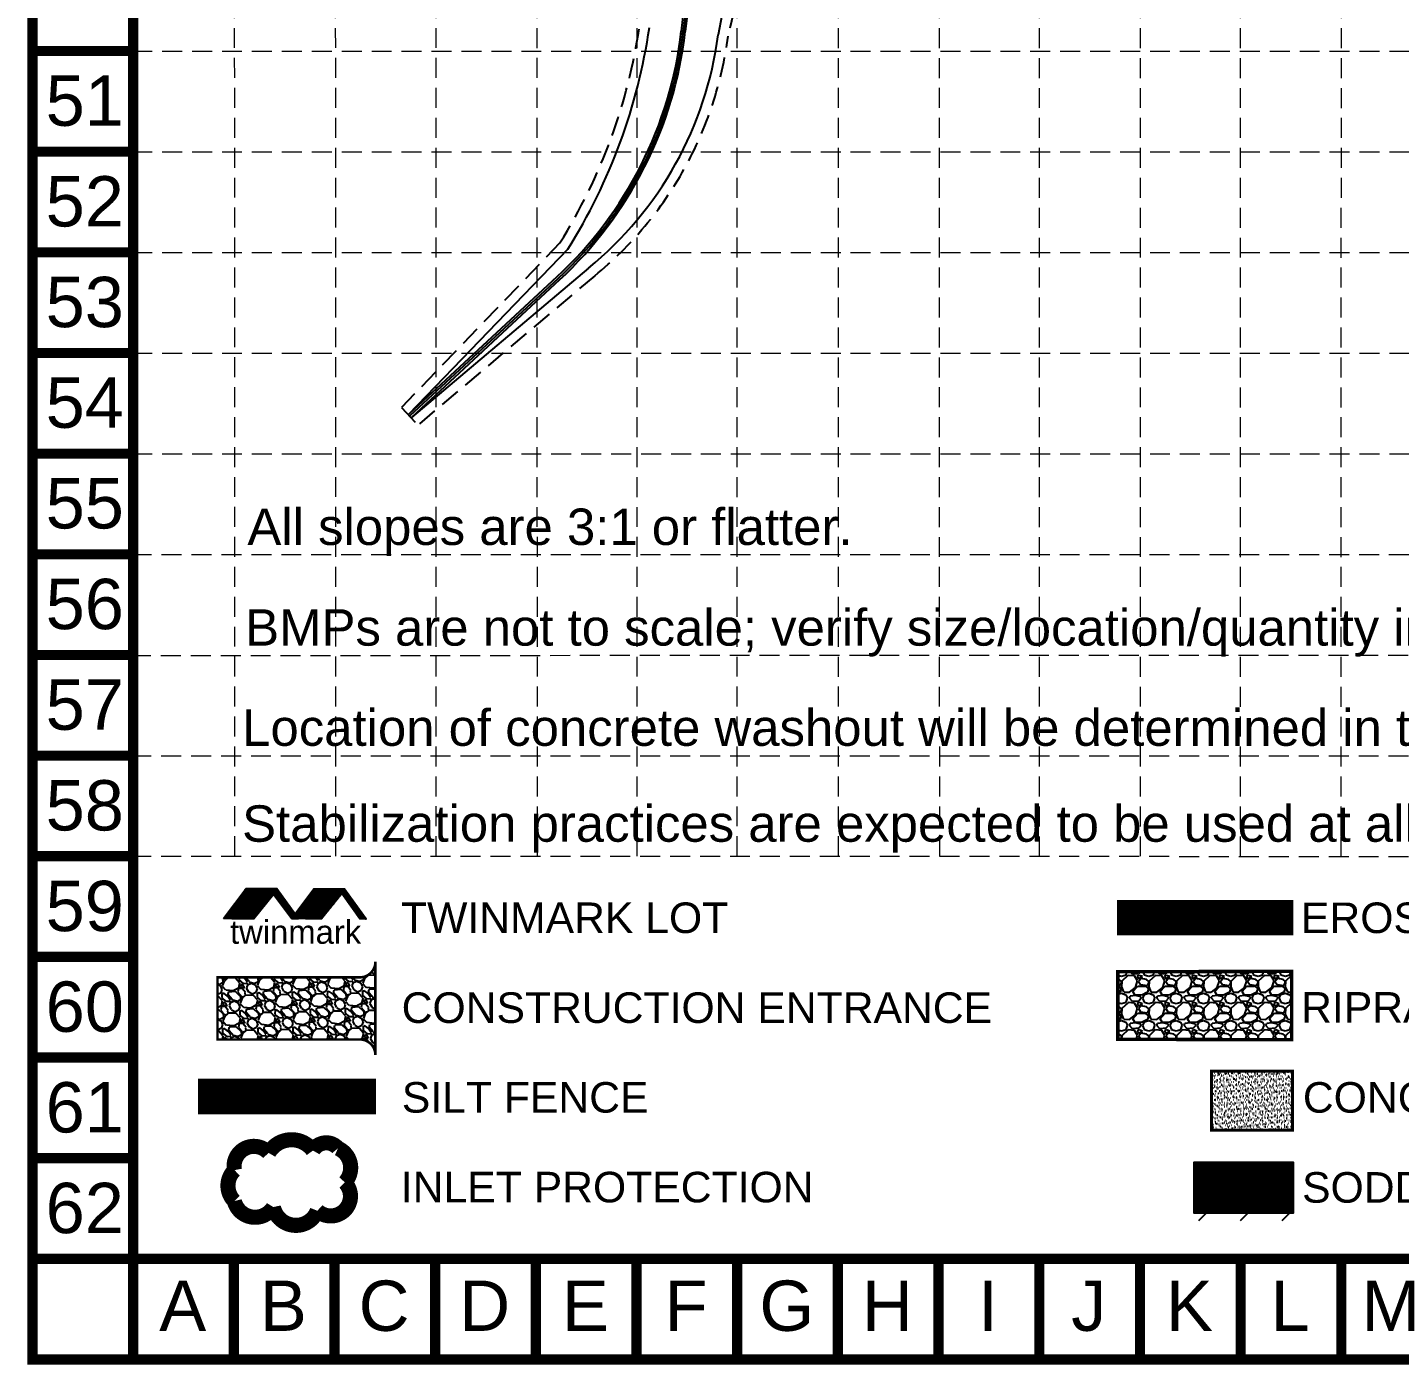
# Model space of a CAD drawing. Header units: feet. Extents: x 9918 to 11941, y 10990 to 14224.
# Drawn here: x 9918 to 10605, y 10990 to 11660 of the extents above; entities that cross this region are included whole.
import ezdxf
from ezdxf.enums import TextEntityAlignment as Align

# ---------------------------------------------------------------- set-up
doc = ezdxf.new("R2010")
doc.units = ezdxf.units.FT
doc.header["$LTSCALE"] = 40
doc.header["$MEASUREMENT"] = 0
for name, pattern in [('ACAD_ISO02W100', [15, 12, -3]), ('DASHED', [0.75, 0.5, -0.25]), ('HIDDEN', [0.375, 0.25, -0.125])]:
    doc.linetypes.add(name, pattern=pattern)
doc.layers.get('0').update_dxf_attribs({"linetype": 'CONTINUOUS'})
for name, color, linetype in [('BASE', 7, 'CONTINUOUS'), ('EASE-OS', 2, 'HIDDEN'), ('GRID', 254, 'DASHED'), ('LEGEND', 7, 'CONTINUOUS'), ('SD', 201, 'CONTINUOUS'), ('SD C-LINE', 201, 'CONTINUOUS'), ('SD-C10-STAPTS', 7, 'CONTINUOUS')]:
    doc.layers.add(name, color=color, linetype=linetype)
doc.styles.add("L200'", font='ARIAL.TTF', dxfattribs={"height": 0.001968503937008})
doc.styles.get("Standard").update_dxf_attribs({"font": 'ARIAL.TTF'})
pattern_1 = [(44.99999999999999, (0.547959848157916, -10.2081981199135), (-0.04331029034765674, 0.04331029034765673), [])]

# ---------------------------------------------------------------- blocks, each defined once
blk = doc.blocks.new('washout')
at = {"layer": 'BASE'}
h = blk.add_hatch(dxfattribs=at)
h.set_pattern_fill('AR-SAND', color=30, scale=1.29438, style=0)
h.set_pattern_definition([(37.50000000000001, (1095.310110482622, -97.07849999999996), (-0.0815373428699146, 2.494042150135252), [0, -1.9674576, 0, -2.200446, 0, -2.1033675]), (7.499999999999999, (1095.310110482622, -97.07849999999996), (2.29076357176444, 3.652929423912071), [0, -1.0613916, 0, -1.7733006, 0, -0.6795494999999999]), (327.5, (1093.718023082621, -97.07849999999996), (4.0308829430139, 0.007324965717175819), [0, -0.6471899999999999, 0, -2.329884, 0, -3.041793]), (317.5, (1093.718023082621, -97.07849999999996), (3.891070154426286, 1.136045697739593), [0, -0.323595, 0, -1.5273684, 0, -1.747413])])
h.paths.add_polyline_path([(44.3144205259029, 0), (44.3144205259029, 32.35950000000003), (0, 32.35950000000003), (0, 0)])
at = {"layer": 'BASE', "color": 30, "linetype": 'ACAD_ISO02W100', "const_width": 1.617975}
blk.add_lwpolyline([(0, 0), (44.3144205259029, 0), (44.3144205259029, 32.35950000000003), (0, 32.35950000000003)], close=True, dxfattribs=at)
blk = doc.blocks.new('A$C6EFF0722')
h = blk.add_hatch()
h.set_pattern_fill('ANSI31', color=13, scale=0.4899999999997817, style=0)
h.set_pattern_definition(pattern_1)
h.paths.add_polyline_path([(34.13709507629574, 17.04742193284619), (45.18716910653711, 31.91489558153444), (60.53073359701375, 31.91489558153444), (71.46039575183204, 16.76990789583033), (68.21378079871283, 16.83219714027291), (59.27695977825169, 29.46691562153137), (48.97051375524279, 16.76990789583033)])
h.paths.add_polyline_path([(2.497898094588891e-06, 16.93270940729599), (11.34949731697452, 32.03466674067022), (26.69306180745298, 32.03466674067022), (37.54847232001157, 16.97824140980629), (34.00207415610021, 17.05422101760269), (25.00546158969701, 29.03211068066958), (15.13284196568202, 16.88967905496975)])
h = blk.add_hatch()
h.set_pattern_fill('ANSI31', color=13, scale=0.4899999999997817, style=0)
h.set_pattern_definition(pattern_1)
h.paths.add_polyline_path([(2.497898094588891e-06, 16.93270940729599), (11.34949731697452, 32.03466674067022), (26.69306180745298, 32.03466674067022), (37.54847232001157, 16.97824140980629), (34.00207415610021, 17.05422101760269), (25.00546158969701, 29.03211068066958), (15.13284196568202, 16.88967905496975)])
h.paths.add_polyline_path([(35.85867770381265, 19.34643290142776), (34.14719598412375, 17.0416669007318), (37.50479535196246, 17.00915871253164)], flags=17)
h = blk.add_hatch()
h.set_pattern_fill('ANSI31', color=13, scale=0.4899999999997817, style=0)
h.set_pattern_definition(pattern_1)
h.paths.add_polyline_path([(35.85867770381265, 19.34643290142776), (34.14719598412375, 17.0416669007318), (37.50479535196246, 17.00915871253164)])
at = {"color": 13}
for points in [[(2.497898094588891e-06, 16.93270940729599), (11.34949731697452, 32.03466674067022), (26.69306180745298, 32.03466674067022), (37.54847232001157, 16.97824140980629), (34.00207415610021, 17.05422101760269), (25.00546158969701, 29.03211068066958), (15.13284196568202, 16.88967905496975)], [(34.13709507629574, 17.04742193284619), (45.18716910653711, 31.91489558153444), (60.53073359701375, 31.91489558153444), (71.46039575183204, 16.76990789583033), (68.21378079871283, 16.83219714027291), (59.27695977825169, 29.46691562153137), (48.97051375524279, 16.76990789583033)], [(35.85867770381265, 19.34643290142776), (34.14719598412375, 17.0416669007318), (37.50479535196246, 17.00915871253164)]]:
    blk.add_lwpolyline(points, close=True, dxfattribs=at)
at = {"color": 13, "insert": (3.210293912774432, 16.10670648002997), "char_height": 11.75999999999476, "width": 355.7589071275052, "attachment_point": 1}
blk.add_mtext('twinmark', dxfattribs=at)

msp = doc.modelspace()

# ---------------------------------------------------------------- hatches: boundary and pattern name
at = {"layer": 'LEGEND'}
h = msp.add_hatch(dxfattribs=at)
h.set_pattern_fill('GRAVEL', color=4, scale=12.44970291663499, angle=-43.93425516442545, style=0)
h.set_pattern_definition([(184.0785448355745, (-7388.67842480187, 3637.083590903586), (-149.4659479858151, -11.58532023153476), [1.674933231592403, -165.818688720518]), (141.0354448355745, (-7390.349119254064, 3636.964463213755), (116.2237569521356, -94.69070403175931), [2.874238012957689, -284.5494761348908]), (88.57614483557452, (-7392.58394086123, 3638.771895469377), (-5.363406075051825, -185.0004118360427), [2.026662238393179, -200.6398105949829]), (223.3394448355745, (-7398.239981936353, 3639.899347640707), (181.7256205657291, 170.6717188406318), [2.617400641787507, -259.1226137381515]), (248.8994448355745, (-7400.143618558173, 3638.102975977618), (58.82855915820241, 150.775909849591), [2.566568504778886, -254.0906305647913]), (313.3394448355745, (-7401.067601404611, 3635.708493243369), (-170.6717188406317, 181.7256205657291), [2.617400641787508, -259.1226137381516]), (353.7599448355745, (-7399.271229741506, 3633.804856621531), (-202.9313662480571, 22.63941433024344), [3.46137845220911, -342.6761928752378]), (28.32104483557454, (-7395.830361710414, 3633.428627127425), (252.7946416570809, 136.7744733034301), [3.267897619181685, -323.521976346313]), (77.49534483557453, (-7392.953620834283, 3634.978957578815), (40.57011718390257, 185.6553929771861), [2.626264830264132, -260.0005045393158]), (131.3021448355745, (-7392.384982607826, 3637.542925721747), (89.98240280641012, -103.9835098377299), [2.998286852819037, -146.9159935396182]), (178.4631448355746, (-7394.363938721715, 3639.795357442502), (-202.6039047291584, 5.035906370290452), [3.877435073980136, -383.8663586672006]), (94.87984483557395, (-7389.450532353214, 3631.258064419813), (-10.9303904546855, 114.2589676673664), [1.323415869741212, -131.0187313410111]), (127.5349448355745, (-7389.56311052202, 3632.576689012537), (99.275198042159, -130.2251351124298), [2.51779056875151, -249.2618638921395]), (181.0657448355745, (-7391.097067170784, 3634.573255240005), (-8.638011133416368, -8.965487287236744), [1.760649436173421, -15.84588227466953]), (159.2643448355745, (-7390.688090071428, 3636.253773973765), (62.10344851812104, -25.25905906807298), [0.9481444747250873, -93.86596685580488]), (247.8671448355745, (-7391.574814241147, 3636.589470030599), (16.94854402897854, 35.53446367360224), [1.340870353230339, -65.70283405383033]), (347.0295448355745, (-7392.079995706667, 3635.347401240887), (44.17247418111782, -7.983017005788206), [2.177814081504041, -70.41580603965457]), (117.6308448355745, (-7389.957752268292, 3634.858593578032), (9.292978254672441, -26.24149087179994), [1.574775371628067, -37.79464626818235]), (332.4552448355745, (-7396.774795258625, 3641.599514937625), (115.568827247125, -59.4837154152213), [2.20608735682772, -218.4032085625756]), (26.4119448355745, (-7394.818762468403, 3640.579327725007), (-130.8800069536081, -64.06835600005931), [1.850785285289874, -183.2273573029071]), (249.2643448355745, (-7388.230150576223, 3636.65169048058), (25.25905906807298, 62.10344851812103), [1.896276499747256, -92.91783483078264]), (299.6762448355745, (-7388.901542689902, 3634.878242141149), (-63.74090243007088, 113.2764917724549), [2.206087356827719, -218.4032085625755]), (295.5097448355746, (-7402.130360504067, 3636.040914539617), (-27.55145676375815, 61.1209913668752), [2.127405234394586, -104.2429062841464]), (250.8408448355745, (-7401.214163489614, 3634.120904115201), (50.19077008502264, 141.8103351526943), [1.782523564197963, -176.4700942993596]), (22.86714483557454, (-7396.778504191487, 3627.599825883104), (61.12102088286387, 27.55139178124818), [1.896276499747259, -92.91783483078275]), (333.4197448355745, (-7395.031253936264, 3628.336713207252), (-151.1033031216244, 76.43223866449655), [2.08695614961844, -206.6080985755942]), (25.50974483557454, (-7401.171591602801, 3631.832450028667), (-61.12099136687521, -27.55145676375811), [1.063702617197293, -105.3066089013437]), (57.37564483557452, (-7397.316433262265, 3628.118106390751), (25.58657705529363, 44.49993280260838), [0.6348103517192178, -62.84646136455798]), (122.0295448355745, (-7396.97418768438, 3628.652760700968), (18.25846675382971, -34.87949719362438), [2.566568504778882, -48.76486383931336]), (142.0747448355744, (-7398.335384163918, 3630.828636618667), (98.29284546031762, -77.41460405849031), [2.378515742223114, -235.4727223381096]), (259.7558448355745, (-7392.857416468101, 3634.540507634772), (8.310516623430432, 26.56898504883621), [1.79552105404293, -43.09251774673324]), (309.2229448355745, (-7393.176738722312, 3632.773608816378), (135.1371450231869, -164.7771790767157), [3.134760496191162, -310.3407537856998]), (17.01114483557456, (-7391.194507847918, 3630.345142165896), (-96.32800084003466, -28.20636096146985), [1.281771613485068, -126.8957632261092]), (46.06574483557452, (-7389.96881286084, 3630.720135349006), (-0.3274760524832548, 17.60349297327065), [0.7469821749980992, -11.70272074163689]), (76.3221448355745, (-7398.255553600378, 3631.270361323297), (-24.60418822723331, -97.31040328179951), [1.7295625279906, -171.2272380579978]), (4.078544835574532, (-7397.846576501026, 3632.950880057053), (149.4659479858151, 11.58532023153479), [3.349866463184806, -164.1437554889255]), (316.0657448355745, (-7394.505187596631, 3633.189135436761), (17.60349297327066, 0.327476052483257), [3.236922758325098, -9.21278015830989]), (281.3705448355745, (-7392.174161623283, 3630.943253237047), (-29.18866006530549, 149.1385037923472), [1.968472326960825, -194.8786109726865]), (210.1203448355745, (-7391.786069398055, 3629.013418531047), (-43.51751845596254, -27.22393168287083), [1.812701644067889, -88.82250505635571]), (163.7117448355745, (-7393.354009963026, 3628.103771037677), (-256.7243193843534, 74.46721024879369), [2.951388821932052, -292.1879789096866]), (131.4918448355745, (-7396.186942641365, 3628.931549517908), (-107.9133401201601, 121.2595527105903), [3.122373041789138, -309.1145949951459])])
edge = h.paths.add_edge_path()
edge.add_line((10092.15636782623, 11145.24617395533), (10092.15636782623, 11191.9375456715))
edge.add_arc((10084.3744741041, 11191.93754567149), 7.781893722132383, -89.96094406197483, 9.271161616197787e-11, ccw=False)
edge.add_line((10084.37977866821, 11184.15565375729), (10013.0634925454, 11184.14919416907))
edge.add_line((10013.0634925454, 11184.14919416907), (10013.0634925454, 11152.99828591441))
edge.add_line((10013.0634925454, 11152.99828591441), (10084.36916954003, 11153.02806586949))
edge.add_arc((10084.37447410413, 11145.24617395533), 7.781893722103681, 2.55226950685028e-11, 90.0390559379594, ccw=False)
at = {"layer": 'LEGEND', "linetype": 'ACAD_ISO02W100'}
h = msp.add_hatch(dxfattribs=at)
h.set_pattern_fill('GRAVEL', color=240, scale=13.68320812023143, style=0)
h.set_pattern_definition([(228.0128, (9490.585093765372, 10462.03953540902), (-109.4656407721036, -123.148891439574), [1.840884087663455, -182.247853075677]), (184.9697, (9489.35360503455, 10460.67121459695), (164.1985118309118, 13.68308917219973), [3.15901489230159, -312.7423785554005]), (132.5103999999999, (9486.2064671669, 10460.39755043457), (136.831954199522, -150.5154080089305), [2.227462083476235, -220.5190199283096]), (267.2737, (9480.87001600001, 10456.97674840448), (13.68315362996379, 273.6641664408119), [2.876730308781215, -284.7962458365079]), (292.8337, (9480.733183918806, 10454.10327469923), (-68.41617613931506, 164.1984483443857), [2.820861770026312, -279.2656983624323]), (357.2737, (9481.827840568421, 10451.5034651564), (-273.6641664408119, 13.6831536299638), [2.876730308781216, -284.796245836508]), (37.6942, (9484.701314273672, 10451.36663307519), (-177.8818060746281, -136.8319499141289), [3.804328670459823, -376.6282373449439]), (72.2553, (9487.711620060121, 10453.69277845564), (95.78260410995804, 301.0305270763528), [3.591677933063311, -355.5762385221408]), (121.4296, (9488.806276709742, 10457.11358048569), (-109.4657776318003, 177.8816376463034), [2.886472752962822, -285.7611172571061]), (175.2364, (9487.301123816515, 10459.57655794735), (150.5153022712336, -13.68309225987323), [3.295354378011549, -161.4722961065252]), (222.3974, (9484.01715386766, 10459.85022210978), (-164.1985980290421, -150.515180979097), [4.261607802629838, -421.8994871741409]), (138.8141, (9494.416392039038, 10456.83991632332), (-95.78249716337588, 82.09921195929834), [1.454538706388722, -143.9999476768488]), (171.4692, (9493.321735389418, 10457.7977408917), (177.881682093777, -27.36652447518354), [2.767250960611221, -273.9585018945002]), (225, (9490.585093765372, 10458.20823713533), (-1.519141270581884e-15, -13.68321235448584), [1.93509297557125, -17.41587782976561]), (203.1986, (9489.627269196953, 10459.85022210978), (68.41603691581868, 27.36643437433766), [1.042085764020586, -103.1661211914187]), (291.8014, (9488.66944462854, 10459.43972586614), (-13.68320689559318, 41.04962809635747), [1.473722564173286, -72.21261089261282]), (30.9638, (9489.216772953347, 10458.07140505412), (41.04959729924936, 27.36645022326758), [2.393589913263941, -77.392539841815]), (161.5651, (9491.269254171384, 10459.30289378493), (27.3664221870888, -13.68318627119541), [1.730802678336196, -41.53930532969304]), (16.38950000000001, (9480.733183918806, 10459.43972586614), (136.8321112836427, 41.04952460761634), [2.424664478905009, -240.0423991559613]), (70.3462, (9483.059329299245, 10460.12388627215), (-54.73276744972419, -150.5153185444901), [2.034159402361724, -201.3813566543589]), (293.1986, (9491.269254171384, 10462.03953540902), (-27.36643437433767, 68.41603691581868), [2.084157844833051, -102.1240491106063]), (343.6105, (9492.090246658598, 10460.12388627215), (-136.8321112836427, 41.04952460761636), [2.424664478904987, -240.0423991559586]), (339.444, (9480.733183918806, 10450.9561368316), (-68.416065840415, 27.36636145866617), [2.338186603585146, -114.5711983085046]), (294.7751, (9482.922497218042, 10450.13514434438), (-68.41593372497321, 150.5153361442825), [1.959134372238474, -193.9545901989801]), (66.80140000000002, (9491.406086252586, 10448.35632728873), (27.36643437433769, 68.41603691581868), [2.08415784483305, -102.1240491106062]), (17.35400000000001, (9492.227078739801, 10450.27197642559), (-177.8817331907308, -54.73275725419305), [2.293729860402514, -227.0786404354835]), (69.444, (9484.701314273672, 10448.35632728873), (-27.36636145866621, -68.41606584041497), [1.169093301792574, -115.7402916102973]), (101.3098999999995, (9490.585093765372, 10448.35632728873), (-13.68317572060588, 54.73284277385839), [0.6977067820505982, -69.07323140396346]), (165.9638, (9490.448261684169, 10449.04048769474), (41.04963183158553, -13.68318153870105), [2.82086177002631, -53.59644204654049]), (186.009, (9487.711620060121, 10449.72464810075), (136.8320777939098, 13.68319878119342), [2.614176911370216, -258.8031447790321]), (303.6901, (9489.216772953347, 10456.83991632332), (-13.68322638057106, 27.3664101893536), [1.973419641516017, -47.36208507959255]), (353.1572, (9490.311429602967, 10455.19793134887), (232.6145293616451, -27.36652567773189), [3.445349705425553, -341.0890324591804]), (60.94540000000001, (9493.732231633026, 10454.78743510524), (-54.73283285309913, -95.78246210376706), [1.408768375226547, -139.4684796436718]), (90, (9494.416392039038, 10456.01892383609), (-13.68320812023143, 13.68320812023143), [0.8209924872138855, -12.86221563301754]), (120.2564, (9487.437955897716, 10450.13514434438), (54.73276251598282, -95.78249044559143), [1.900926004895031, -188.1922765457654]), (48.01279999999999, (9486.480131329303, 10451.77712931882), (109.4656407721036, 123.148891439574), [3.68176817532691, -180.4069689880135]), (0, (9488.943108790945, 10454.51377094286), (13.68320812023143, 13.68320812023143), [3.557634111260171, -10.12557400897126]), (325.3048, (9492.500742902206, 10454.51377094286), (-136.8320026468458, 95.78257464849278), [2.163506768722272, -214.1870059050075]), (254.0546, (9494.279559957837, 10453.28228221205), (-13.68320660545077, -54.73283421393346), [1.992302468721938, -97.62295779945613]), (207.646, (9493.732231633026, 10451.36663307519), (-259.980896913163, -136.8321867432134), [3.243809733022665, -321.1376972143604]), (175.4261, (9490.858757927777, 10449.86148018196), (-177.8817132025097, 13.68313698343655), [3.431734913345892, -339.7413869746242])])
h.paths.add_polyline_path([(10464.18996023841, 11153.07591655138), (10551.26814062756, 11152.92118273483), (10551.26814062756, 11187.12920303536), (10464.18996023841, 11186.99790135516)])
at = {"layer": 'LEGEND'}
h = msp.add_hatch(dxfattribs=at)
h.set_pattern_fill('ANSI31', color=2, scale=5.914710508120409, style=0)
h.set_pattern_definition([(44.99999999999999, (10442.24009103995, 11003.75838891803), (-0.522791488630909, 0.5227914886309086), [])])
h.paths.add_polyline_path([(10502.20215603441, 11091.41808208209), (10502.20215603441, 11089.92327603809), (10502.20215603441, 11066.21992401703), (10552.22398573387, 11066.21992401703), (10552.22398573387, 11091.41808208209)])
h = msp.add_hatch(dxfattribs=at)
h.set_pattern_fill('ANSI31', color=2, scale=118.2942101624082, style=0)
h.set_pattern_definition([(44.99999999999999, (10442.24009103995, 10999.87846667899), (-10.45582977261818, 10.45582977261818), [])])
h.paths.add_polyline_path([(10502.20215603441, 11087.53815984306), (10502.20215603441, 11086.04335379906), (10502.20215603441, 11062.34000177799), (10552.22398573387, 11062.34000177799), (10552.22398573387, 11087.53815984306)])

# ---------------------------------------------------------------- linework, layer by layer
at = {"layer": 'BASE', "const_width": 5.04436215265997}
for points in [[(11938.09668492467, 10992.63796483861), (11938.09668492467, 14221.02974254083), (9920.351823860648, 14221.02974254083), (9920.351823860648, 10992.63796483861)], [(11887.65306339809, 11043.08158636505), (11887.65306339809, 14170.58612101438), (9970.795445387364, 14170.58612101438), (9970.795445387364, 11043.08158636505)]]:
    msp.add_lwpolyline(points, close=True, dxfattribs=at)
for points in [[(9970.795445387364, 11648.40504468429), (9920.351823860648, 11648.40504468429)], [(9970.795445387364, 11597.96142315785), (9920.351823860648, 11597.96142315785)], [(9970.795445387364, 11547.51780163113), (9920.351823860648, 11547.51780163113)], [(9970.795445387364, 11497.07418010455), (9920.351823860648, 11497.07418010455)], [(9970.795445387364, 11446.63055857797), (9920.351823860648, 11446.63055857797)], [(9970.795445387364, 11396.18693705125), (9920.351823860648, 11396.18693705125)], [(9970.795445387364, 11345.74331552481), (9920.351823860648, 11345.74331552481)], [(9970.795445387364, 11295.29969399809), (9920.351823860648, 11295.29969399809)], [(9970.795445387364, 11244.85607247165), (9920.351823860648, 11244.85607247165)], [(9970.795445387364, 11194.41245094493), (9920.351823860648, 11194.41245094493)], [(9970.795445387364, 11143.96882941835), (9920.351823860648, 11143.96882941835)], [(9970.795445387364, 11093.52520789177), (9920.351823860648, 11093.52520789177)], [(9970.795445387364, 11043.08158636505), (9920.351823860648, 11043.08158636505)], [(9970.795445387364, 11043.08158636505), (9970.795445387364, 10992.63796483861)], [(10021.23906691395, 11043.08158636505), (10021.23906691395, 10992.63796483861)], [(10071.68268844053, 11043.08158636505), (10071.68268844053, 10992.63796483861)], [(10122.12630996711, 11043.08158636505), (10122.12630996711, 10992.63796483861)], [(10172.56993149368, 11043.08158636505), (10172.56993149368, 10992.63796483861)], [(10223.01355302026, 11043.08158636505), (10223.01355302026, 10992.63796483861)], [(10273.45717454685, 11043.08158636505), (10273.45717454685, 10992.63796483861)], [(10323.90079607356, 11043.08158636505), (10323.90079607356, 10992.63796483861)], [(10374.34441760014, 11043.08158636505), (10374.34441760014, 10992.63796483861)], [(10424.78803912672, 11043.08158636505), (10424.78803912672, 10992.63796483861)], [(10475.2316606533, 11043.08158636505), (10424.78803912672, 11043.08158636505)], [(10475.2316606533, 11043.08158636505), (10475.2316606533, 10992.63796483861)], [(10525.67528217988, 11043.08158636505), (10525.67528217988, 10992.63796483861)], [(10576.11890370646, 11043.08158636505), (10576.11890370646, 10992.63796483861)]]:
    msp.add_lwpolyline(points, dxfattribs=at)
at = {"layer": 'EASE-OS', "color": 253}
for p, q in [((10184.66522608669, 11552.17653486188), (10105.22594044577, 11469.66429867886)), ((10202.11495513033, 11535.73930302524), (10113.41240745559, 11460.90874970278)), ((10105.22594044577, 11469.66429867886), (10113.41240745559, 11460.90874970278))]:
    msp.add_line(p, q, dxfattribs=at)
at = {"layer": 'EASE-OS', "color": 253, "flags": 128}
msp.add_lwpolyline([(10292.99729039367, 11757.12488042308), (10268.85693318675, 11655.81719736636)], dxfattribs=at)
at = {"layer": 'EASE-OS', "color": 253}
for centre, radius, start, end in [((9944.992337204629, 11701.66642957872), 282.4718079517412, 328.0471921648292, 351.6962326257735), ((10084.82358123169, 11679.51868022832), 185.5533209664284, 309.1804851434397, 352.6613269501774)]:
    msp.add_arc(centre, radius, start, end, dxfattribs=at)
at = {"layer": 'GRID', "color": 252, "linetype": 'HIDDEN', "lineweight": 0}
for p, q in [((10021.69954032738, 11244.86317042886), (10021.42654595809, 14168.69084325351)), ((10072.35714454747, 11244.85520599413), (10071.72995569195, 14168.66812668113)), ((10122.64979364838, 11244.84729893798), (10122.18496401876, 14168.53519723563)), ((10173.3621116325, 11244.8393259011), (10172.56310135005, 14168.45713690353)), ((10223.34591204146, 11244.83146740242), (10223.13291673756, 14168.84726769135)), ((10273.47867943139, 11244.82358548302), (10273.63682783629, 14168.75351555225)), ((10324.3025485892, 11244.81559490797), (10324.03109267747, 14168.56759659273)), ((10374.92539197679, 11244.80763593837), (10374.41010401575, 14168.61072295643)), ((10424.96801789522, 11244.79976819109), (10424.97933673193, 14168.58031711383)), ((10475.55055874324, 11244.7918155579), (10475.49660765175, 14168.56842247731)), ((10525.68222804026, 11244.78393381114), (10525.78291182029, 14168.56208120261)), ((10576.14010753585, 11244.77600077731), (10576.44747372718, 14168.49524150928)), ((9970.316533665822, 11648.23639075433), (11887.17415167669, 11648.23639075433)), ((9970.316533665822, 11597.79276922775), (11887.17415167669, 11597.79276922775)), ((9970.316533665822, 11547.34914770103), (11887.17415167669, 11547.34914770103)), ((9970.316533665822, 11496.90552617459), (11887.17415167669, 11496.90552617459)), ((9970.316533665822, 11446.46190464787), (11887.17415167669, 11446.46190464787)), ((9970.053834010203, 11396.05785341952), (11885.57020386422, 11395.95013176779)), ((9969.696427298197, 11345.47193299835), (11885.5742825635, 11345.81212190641)), ((9969.864812064927, 11295.14077412142), (11885.76057090996, 11295.00603787116)), ((9969.865542584506, 11244.87131981725), (11885.69408394984, 11244.57011150701))]:
    msp.add_line(p, q, dxfattribs=at)
at = {"layer": 'LEGEND', "color": 84, "const_width": 17.78194687489464}
msp.add_lwpolyline([(10463.7399299037, 11214.05910606463), (10552.13965962034, 11214.06052854577)], dxfattribs=at)
at = {"layer": 'LEGEND', "color": 4, "const_width": 1.244970291663499}
msp.add_lwpolyline([(10092.15636782623, 11145.24617395533), (10092.15636782623, 11191.9375456715, -0.4140139244211871), (10084.37977866821, 11184.1556537573), (10013.0634925454, 11184.14919416907), (10013.0634925454, 11152.99828591441), (10084.36916954003, 11153.02806586949, -0.4144132285109485)], format="xyb", close=True, dxfattribs=at)
at = {"layer": 'LEGEND', "color": 240, "linetype": 'ACAD_ISO02W100', "const_width": 1.710401015028929}
msp.add_lwpolyline([(10464.18996023841, 11153.07591655138), (10551.26814062756, 11152.92118273483), (10551.26814062756, 11187.12920303536), (10464.18996023841, 11186.99790135517)], close=True, dxfattribs=at)
at = {"layer": 'LEGEND', "color": 200, "const_width": 17.78194687489464}
msp.add_lwpolyline([(10003.29045272142, 11124.43035545696), (10092.51655106633, 11124.43035545696)], dxfattribs=at)
at = {"layer": 'LEGEND', "color": 170, "ltscale": 100, "const_width": 7.568584816757781}
msp.add_lwpolyline([(10038.70153882781, 11096.16268755667, 0.5205670505517462), (10038.70153882781, 11096.16268755667, 0.7651954600696135), (10021.58126546819, 11087.54414741466, 0.4178788784126488), (10021.47521211453, 11072.03736753626, 0.6649002420699669), (10041.03971369874, 11069.05073905118, 0.744833174426672), (10063.10579744617, 11067.19808647546, 0.9756416855879776), (10076.85192151405, 11081.3976727088, 0.5205670505517462), (10073.42911424599, 11098.50374919773, 0.5205670505517462), (10060.878815919, 11097.36334274296, 0.5402640007904789), (10038.70153882781, 11096.16268755667)], format="xyb", close=True, dxfattribs=at)
at = {"layer": 'LEGEND', "color": 2}
msp.add_lwpolyline([(10502.20215603441, 11089.92327603809), (10502.20215603441, 11066.21992401703), (10552.22398573387, 11066.21992401703), (10552.22398573387, 11091.4180820821), (10502.20215603441, 11091.4180820821)], close=True, dxfattribs=at)
at = {"layer": 'SD', "color": 5}
for p, q in [((10255.8986433212, 11749.29183714156), (10245.45552156265, 11658.31223183494)), ((10257.8855964403, 11749.06376412145), (10247.44247468175, 11658.08415881482)), ((10277.55527505053, 11727.50369212683), (10263.89789092881, 11656.45586776953)), ((10188.62885010584, 11549.08435347415), (10108.82791101623, 11466.19647399911)), ((10198.89090802401, 11539.56101995043), (10110.18836034928, 11464.73046662797)), ((10183.11839484996, 11535.13776390851), (10108.82791101623, 11466.19647399911)), ((10184.478844183, 11533.67175653737), (10110.18836034928, 11464.73046662797))]:
    msp.add_line(p, q, dxfattribs=at)
for centre, radius, start, end in [((10047.75368621237, 11681.00549733664), 198.9999999999985, 312.8612017731504, 353.4519444444842), ((10047.75368621237, 11681.00549733664), 200.9999999999985, 312.8612017731504, 353.4519444444842), ((9944.992337204629, 11701.66642957872), 287.4718079517412, 327.9423483076839, 351.6962326257462), ((10084.82358123169, 11679.51868022832), 180.5533209664284, 309.1804851434399, 352.6613269502167)]:
    msp.add_arc(centre, radius, start, end, dxfattribs=at)
at = {"layer": 'SD C-LINE', "color": 5}
for p, q in [((10271.5759329176, 11877.10195447903), (10246.4489981222, 11658.19819532488)), ((10183.79861951648, 11534.40476022294), (10109.50813568276, 11465.46347031354))]:
    msp.add_line(p, q, dxfattribs=at)
msp.add_arc((10047.75368621237, 11681.00549733664), 199.9999999999985, 312.8612017731504, 353.4519444444842, dxfattribs=at)

# ---------------------------------------------------------------- block references
at = {"layer": 'LEGEND', "xscale": 0.9149658103906404, "yscale": 0.9149658103906404, "zscale": 0.9149658103906848}
msp.add_blockref('washout', (10511.09524334294, 11107.58058720026), dxfattribs=at)
at = {"layer": 'SD-C10-STAPTS', "color": 1}
msp.add_blockref('A$C6EFF0722', (10016.11778551319, 11196.63237656709), dxfattribs=at)

# ---------------------------------------------------------------- texts
at = {"layer": 'BASE'}
for s, p in [('51', (9946.550433559656, 11623.46207872869)), ('52', (9946.550468765345, 11573.01845395131)), ('53', (9946.550468765412, 11522.57484508849)), ('54', (9946.550468765412, 11472.13125214035)), ('55', (9946.550503971304, 11421.68761144829)), ('56', (9946.550539176991, 11371.24398667091)), ('57', (9946.55036314801, 11320.80029823504)), ('58', (9946.55036314801, 11270.35670528691)), ('59', (9946.550398353902, 11219.91306459484)), ('60', (9946.550433559589, 11169.46943981746)), ('61', (9946.550433559656, 11119.02583095464)), ('62', (9946.550433559656, 11068.5822380065)), ('A', (9995.637849521961, 11019.61054595636)), ('B', (10046.08147104868, 11019.61054595636)), ('C', (10096.52509257512, 11019.61054595636)), ('D', (10146.96871410184, 11019.61054595636)), ('E', (10197.41233562842, 11019.61054595636)), ('F', (10247.855957155, 11019.61054595636)), ('G', (10298.29957868158, 11019.61054595636)), ('H', (10348.74320020816, 11019.61054595636)), ('I', (10399.18682173487, 11019.61054595636)), ('J', (10449.63044326132, 11019.61054595636)), ('K', (10500.07406478804, 11019.61054595636)), ('L', (10550.51768631462, 11019.61054595636)), ('M', (10600.96130784119, 11019.61054595636))]:
    msp.add_text(s, height=25.22181076329985, dxfattribs=at).set_placement(p, align=Align.MIDDLE_CENTER)
at = {"layer": 'BASE', "color": 7, "style": "L200'"}
for s, p in [('All slopes are 3:1 or flatter.', (10028.04965954855, 11400.82232351376)), ('BMPs are not to scale; verify size/location/quantity in the field prior to installation.', (10026.95699953727, 11350.3587101407)), ('Location of concrete washout will be determined in the field and will be reflected on this Site Map.', (10025.42198666014, 11300.15674808522)), ('Stabilization practices are expected to be used at all disturbed areas; Twinmark lots are the disturbed area.', (10025.39641442578, 11252.0929493308))]:
    msp.add_text(s, height=18.24949415581335, dxfattribs=at).set_placement(p)
at = {"layer": 'LEGEND', "style": "L200'"}
for s, p in [('TWINMARK LOT', (10105.01132924584, 11206.35078239945)), ('EROSION BLANKET / SILT FENCE', (10555.95014084774, 11206.33709833064)), ('CONSTRUCTION ENTRANCE', (10105.32632888424, 11161.31020766919)), ('RIPRAP / ROCK DAM', (10556.00703666737, 11161.44561649534)), ('SILT FENCE', (10105.4193890221, 11116.35313978795)), ('CONCRETE WASHOUT', (10556.90749141754, 11116.33828877732)), ('INLET PROTECTION', (10104.94127247563, 11071.39084725799)), ('SODDED LOT', (10556.50647309207, 11071.2328784449))]:
    msp.add_text(s, height=15.31182390323869, dxfattribs=at).set_placement(p)

doc.saveas('drawing.dxf')
